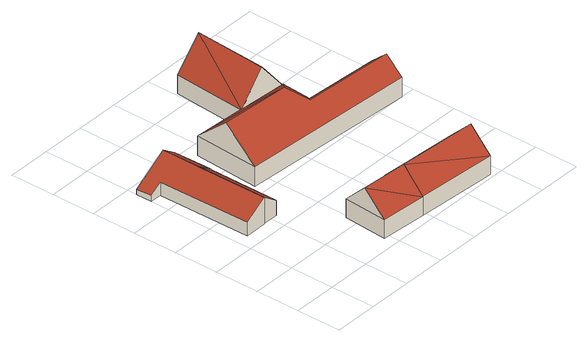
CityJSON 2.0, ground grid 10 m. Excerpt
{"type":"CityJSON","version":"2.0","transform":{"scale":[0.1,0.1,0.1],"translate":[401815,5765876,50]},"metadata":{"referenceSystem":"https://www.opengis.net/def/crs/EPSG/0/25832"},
"CityObjects":{
"building1":{"type":"Building","attributes":{"Gemeindeschluessel":"05515000","Geometrietyp2DReferenz":"3000","function":"31001_2700"},"children":["building1-1","building1-2"]},
"building1-1":{"type":"BuildingPart","attributes":{"roofType":"2100","measuredHeight":6.15},"parents":["building1"],"geometry":[{"type":"Solid","lod":"2","boundaries":[[[[0,1,2,3]],[[4,5,6,7]],[[8,9,5,4]],[[10,11,9,8]],[[12,13,11,10]],[[14,15,13,12]],[[3,2,15,14]],[[12,10,8,4,7,0,3,14]],[[1,6,5,9,11,13,15,2]],[[6,1,0,7]]]],"semantics":{"surfaces":[{"type":"WallSurface"},{"type":"RoofSurface"},{"type":"GroundSurface"},{"type":"ClosureSurface"}],"values":[[0,0,0,0,0,0,0,1,2,3]]}}]},
"building1-2":{"type":"BuildingPart","attributes":{"roofType":"2100","measuredHeight":6.08},"parents":["building1"],"geometry":[{"type":"Solid","lod":"2","boundaries":[[[[7,6,16,17]],[[18,19,1,0]],[[17,16,19,18]],[[0,7,17,18]],[[6,1,19,16]],[[1,6,7,0]]]],"semantics":{"surfaces":[{"type":"WallSurface"},{"type":"RoofSurface"},{"type":"GroundSurface"},{"type":"ClosureSurface"}],"values":[[0,0,0,1,2,3]]}}]},
"building2":{"type":"Building","attributes":{"Gemeindeschluessel":"05515000","Geometrietyp2DReferenz":"3000","function":"51009_1610","roofType":"2100","measuredHeight":6.01},"geometry":[{"type":"Solid","lod":"2","boundaries":[[[[20,21,22,7]],[[23,24,21,20]],[[4,25,24,23]],[[7,22,25,4]],[[23,20,7,4]],[[21,24,25,22]]]],"semantics":{"surfaces":[{"type":"WallSurface"},{"type":"RoofSurface"},{"type":"GroundSurface"}],"values":[[0,0,0,0,1,2]]}}]},
"building3":{"type":"Building","attributes":{"Gemeindeschluessel":"05515000","Geometrietyp2DReferenz":"3000","function":"31001_1000","roofType":"3100","measuredHeight":9.23},"address":[{"country":"Germany","locality":"Münster","thoroughfareNumber":"91a","thoroughfareName":"Uhlenbrockweg"}],"geometry":[{"type":"Solid","lod":"2","boundaries":[[[[26,27,28,29]],[[30,31,27,26]],[[32,33,31,30]],[[29,28,33,32]],[[26,34,30]],[[32,35,29]],[[29,35,34]],[[34,26,29]],[[35,32,30]],[[30,34,35]],[[27,31,33,28]]]],"semantics":{"surfaces":[{"type":"WallSurface"},{"type":"RoofSurface"},{"type":"GroundSurface"}],"values":[[0,0,0,0,0,0,1,1,1,1,2]]}}]},
"building4":{"type":"Building","attributes":{"Gemeindeschluessel":"05515000","Geometrietyp2DReferenz":"3000","function":"31001_2700","roofType":"3100","measuredHeight":9.18},"geometry":[{"type":"Solid","lod":"2","boundaries":[[[[36,37,33,38]],[[39,40,37,36]],[[41,28,40,39]],[[38,33,28,41]],[[36,42,39]],[[41,35,38]],[[42,36,38]],[[38,35,42]],[[39,42,35]],[[35,41,39]],[[37,40,28,33]]]],"semantics":{"surfaces":[{"type":"WallSurface"},{"type":"RoofSurface"},{"type":"GroundSurface"}],"values":[[0,0,0,0,0,0,1,1,1,1,2]]}}]},
"building5":{"type":"Building","attributes":{"Gemeindeschluessel":"05515000","Geometrietyp2DReferenz":"3000","function":"31001_2700"},"address":[{"country":"Germany","locality":"Münster","thoroughfareNumber":"91","thoroughfareName":"Uhlenbrockweg"}],"children":["building5-1","building5-2"]},
"building5-1":{"type":"BuildingPart","attributes":{"roofType":"3100","measuredHeight":11.17},"parents":["building5"],"geometry":[{"type":"Solid","lod":"2","boundaries":[[[[43,44,45,46]],[[47,48,44,43]],[[49,50,48,47]],[[43,51,47]],[[51,43,46]],[[46,52,53,51]],[[47,51,53]],[[53,54,49,47]],[[44,48,50,45]],[[50,49,46,45]],[[52,54,53]],[[52,46,49,54]]]],"semantics":{"surfaces":[{"type":"WallSurface"},{"type":"RoofSurface"},{"type":"GroundSurface"},{"type":"ClosureSurface"}],"values":[[0,0,0,0,1,1,1,1,2,3,0,3]]}}]},
"building5-2":{"type":"BuildingPart","attributes":{"roofType":"5000","measuredHeight":10.95},"parents":["building5"],"geometry":[{"type":"Solid","lod":"2","boundaries":[[[[55,56,57,58]],[[59,60,56,55]],[[61,46,45,60,59]],[[62,63,50,49,64]],[[65,66,63,62]],[[58,57,66,65]],[[67,65,62,68]],[[68,62,64,69]],[[69,64,54,52,61]],[[69,61,59]],[[59,70,69]],[[59,55,70]],[[68,69,70,55,58,67]],[[58,65,67]],[[56,60,45,50,63,66,57]],[[54,64,49]],[[61,52,46]],[[50,45,46,49]],[[46,52,54,49]]]],"semantics":{"surfaces":[{"type":"WallSurface"},{"type":"RoofSurface"},{"type":"GroundSurface"},{"type":"ClosureSurface"}],"values":[[0,0,0,0,0,0,1,1,1,1,1,0,1,0,2,0,0,3,3]]}}]}
},
"vertices":[
[78,478,62],[78,478,1],[25,478,1],[25,478,29],[79,231,62],[79,231,1],[78,391,1],[78,391,62],[29,231,31],[29,231,1],[27,442,31],[27,442,1],[1,442,14],[1,442,1],[0,478,13],[0,478,1],
[114,391,1],[114,391,37],[113,479,37],[113,479,1],
[114,391,36],[114,391,2],[78,391,2],[114,231,37],[114,231,2],[79,231,2],
[185,25,45],[185,25,3],[290,18,3],[290,18,45],[192,125,45],[192,125,3],[297,118,45],[297,118,3],[188,75,95],[294,68,95],
[480,106,46],[480,106,3],[297,118,46],[474,6,46],[474,6,3],[290,18,46],[477,56,95],
[307,633,42],[307,633,0],[294,466,0],[294,466,42],[420,623,42],[420,623,0],[408,459,42],[408,459,0],[363,628,112],[297,466,45],[351,463,112],[405,459,45],
[164,325,45],[164,325,0],[568,300,0],[568,300,45],[173,473,45],[173,473,0],[294,466,45],[403,390,45],[403,390,0],[408,459,45],[573,379,45],[573,379,0],[570,340,80],[361,353,80],[329,390,110],[168,399,110]
]}
